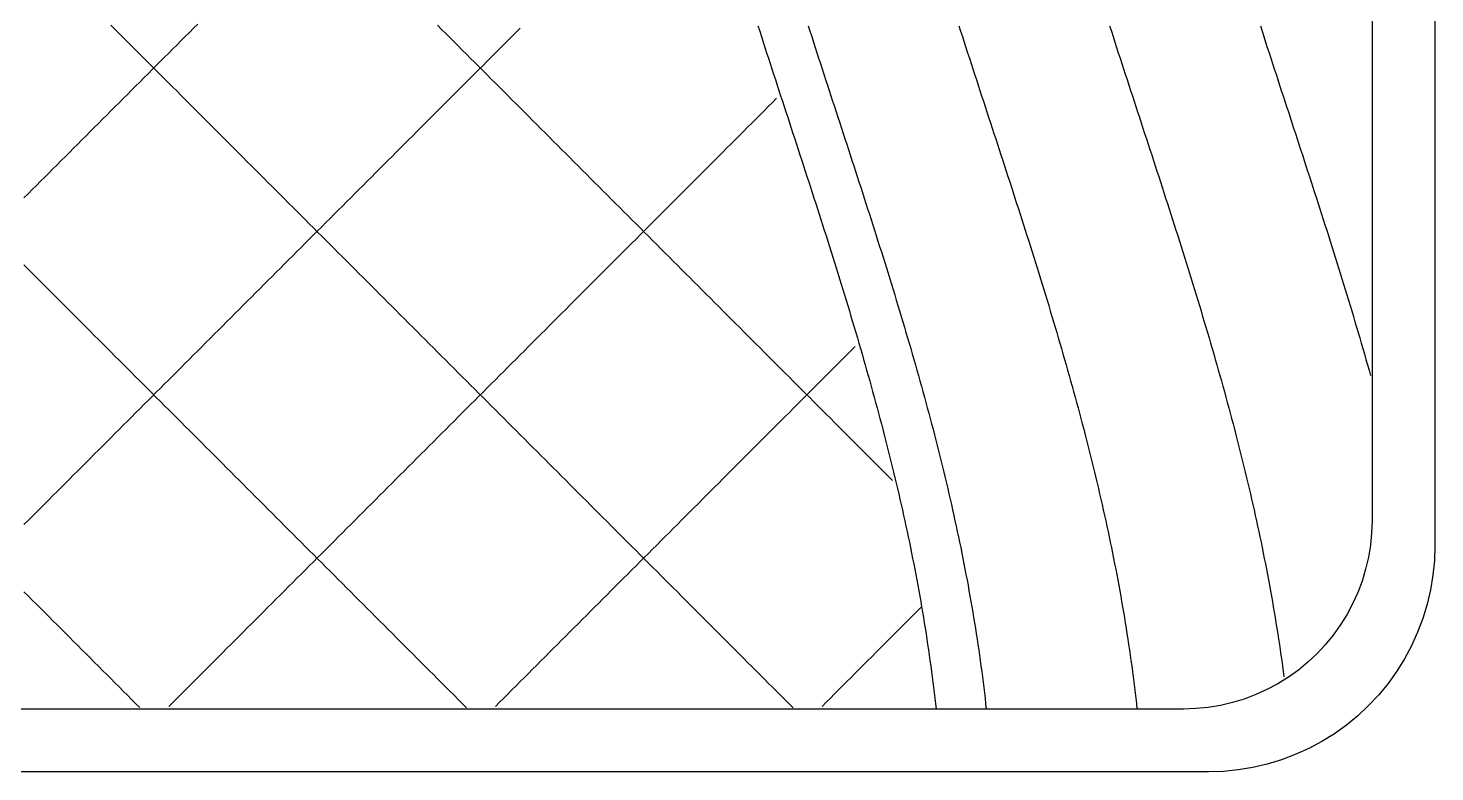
# Model space of a CAD drawing. Header units: millimetres. Extents: x 8 to 232, y 8 to 232.
# Drawn here: x 120 to 232, y 8 to 67.2 of the extents above; entities that cross this region are included whole.
import ezdxf

# ---------------------------------------------------------------- set-up
doc = ezdxf.new("R2010")
doc.units = ezdxf.units.MM
doc.layers.add('STUDY_GUIDES', color=7, linetype='Continuous')

msp = doc.modelspace()

# ---------------------------------------------------------------- linework, layer by layer
at = {"layer": 'STUDY_GUIDES'}
for points in [[(232, 214), (232, 26), (231.9615, 24.8227), (231.846, 23.6505), (231.6541, 22.4884), (231.3867, 21.3413), (231.0447, 20.2141), (230.6298, 19.1117), (230.1437, 18.0388), (229.5885, 17), (228.9665, 15.9997), (228.2804, 15.0423), (227.5331, 14.1318), (226.7279, 13.2721), (225.8682, 12.4669), (224.9577, 11.7196), (224.0003, 11.0335), (223, 10.4115), (221.9612, 9.8563), (220.8883, 9.3702), (219.7859, 8.9553), (218.6587, 8.6133), (217.5116, 8.3459), (216.3495, 8.154), (215.1773, 8.0385), (214, 8), (26, 8)], [(227, 212), (227, 28), (226.9679, 27.019), (226.8717, 26.0421), (226.7118, 25.0736), (226.4889, 24.1177), (226.204, 23.1784), (225.8582, 22.2597), (225.4531, 21.3657), (224.9904, 20.5), (224.472, 19.6664), (223.9003, 18.8686), (223.2776, 18.1098), (222.6066, 17.3934), (221.8902, 16.7224), (221.1314, 16.0997), (220.3336, 15.528), (219.5, 15.0096), (218.6343, 14.5469), (217.7403, 14.1418), (216.8216, 13.796), (215.8823, 13.5111), (214.9264, 13.2882), (213.9579, 13.1283), (212.981, 13.0321), (212, 13), (28, 13)], [(119.6708, 53.6708), (120, 54), (120.3292, 54.3292), (120.6585, 54.6585), (120.9877, 54.9877), (121.3169, 55.3169), (121.6462, 55.6462), (121.9754, 55.9754), (122.3046, 56.3046), (122.6338, 56.6338), (122.9631, 56.9631), (123.2923, 57.2923), (123.6215, 57.6215), (123.9508, 57.9508), (124.28, 58.28), (124.6092, 58.6092), (124.9385, 58.9385), (125.2677, 59.2677), (125.5969, 59.5969), (125.9262, 59.9262), (126.2554, 60.2554), (126.5846, 60.5846), (126.9138, 60.9138), (127.2431, 61.2431), (127.5723, 61.5723), (127.9015, 61.9015), (128.2308, 62.2308), (128.56, 62.56), (128.8892, 62.8892), (129.2185, 63.2185), (129.5477, 63.5477), (129.8769, 63.8769), (130.2062, 64.2062), (130.5354, 64.5354), (130.8646, 64.8646), (131.1938, 65.1938), (131.5231, 65.5231), (131.8523, 65.8523), (132.1815, 66.1815), (132.5108, 66.5108), (132.84, 66.84), (133.1692, 67.1692), (133.4985, 67.4985)], [(126.5846, 67.4154), (126.9138, 67.0862), (127.2431, 66.7569), (127.5723, 66.4277), (127.9015, 66.0985), (128.2308, 65.7692), (128.56, 65.44), (128.8892, 65.1108), (129.2185, 64.7815), (129.5477, 64.4523), (129.8769, 64.1231), (130.2062, 63.7938), (130.5354, 63.4646), (130.8646, 63.1354), (131.1938, 62.8062), (131.5231, 62.4769), (131.8523, 62.1477), (132.1815, 61.8185), (132.5108, 61.4892), (132.84, 61.16), (133.1692, 60.8308), (133.4985, 60.5015), (133.8277, 60.1723), (134.1569, 59.8431), (134.4862, 59.5138), (134.8154, 59.1846), (135.1446, 58.8554), (135.4738, 58.5262), (135.8031, 58.1969), (136.1323, 57.8677), (136.4615, 57.5385), (136.7908, 57.2092), (137.12, 56.88), (137.4492, 56.5508), (137.7785, 56.2215), (138.1077, 55.8923), (138.4369, 55.5631), (138.7662, 55.2338), (139.0954, 54.9046), (139.4246, 54.5754), (139.7538, 54.2462), (140.0831, 53.9169), (140.4123, 53.5877), (140.7415, 53.2585), (141.0708, 52.9292), (141.4, 52.6), (141.7292, 52.2708), (142.0585, 51.9415), (142.3877, 51.6123), (142.7169, 51.2831), (143.0462, 50.9538), (143.3754, 50.6246), (143.7046, 50.2954), (144.0338, 49.9662), (144.3631, 49.6369), (144.6923, 49.3077), (145.0215, 48.9785), (145.3508, 48.6492), (145.68, 48.32), (146.0092, 47.9908), (146.3385, 47.6615), (146.6677, 47.3323), (146.9969, 47.0031), (147.3262, 46.6738), (147.6554, 46.3446), (147.9846, 46.0154), (148.3138, 45.6862), (148.6431, 45.3569), (148.9723, 45.0277), (149.3015, 44.6985), (149.6308, 44.3692), (149.96, 44.04), (150.2892, 43.7108), (150.6185, 43.3815), (150.9477, 43.0523), (151.2769, 42.7231), (151.6062, 42.3938), (151.9354, 42.0646), (152.2646, 41.7354), (152.5938, 41.4062), (152.9231, 41.0769), (153.2523, 40.7477), (153.5815, 40.4185), (153.9108, 40.0892), (154.24, 39.76), (154.5692, 39.4308), (154.8985, 39.1015), (155.2277, 38.7723), (155.5569, 38.4431), (155.8862, 38.1138), (156.2154, 37.7846), (156.5446, 37.4554), (156.8738, 37.1262), (157.2031, 36.7969), (157.5323, 36.4677), (157.8615, 36.1385), (158.1908, 35.8092), (158.52, 35.48), (158.8492, 35.1508), (159.1785, 34.8215), (159.5077, 34.4923), (159.8369, 34.1631), (160.1662, 33.8338), (160.4954, 33.5046), (160.8246, 33.1754), (161.1538, 32.8462), (161.4831, 32.5169), (161.8123, 32.1877), (162.1415, 31.8585), (162.4708, 31.5292), (162.8, 31.2), (163.1292, 30.8708), (163.4585, 30.5415), (163.7877, 30.2123), (164.1169, 29.8831), (164.4462, 29.5538), (164.7754, 29.2246), (165.1046, 28.8954), (165.4338, 28.5662), (165.7631, 28.2369), (166.0923, 27.9077), (166.4215, 27.5785), (166.7508, 27.2492), (167.08, 26.92), (167.4092, 26.5908), (167.7385, 26.2615), (168.0677, 25.9323), (168.3969, 25.6031), (168.7262, 25.2738), (169.0554, 24.9446), (169.3846, 24.6154), (169.7138, 24.2862), (170.0431, 23.9569), (170.3723, 23.6277), (170.7015, 23.2985), (171.0308, 22.9692), (171.36, 22.64), (171.6892, 22.3108), (172.0185, 21.9815), (172.3477, 21.6523), (172.6769, 21.3231), (173.0062, 20.9938), (173.3354, 20.6646), (173.6646, 20.3354), (173.9938, 20.0062), (174.3231, 19.6769), (174.6523, 19.3477), (174.9815, 19.0185), (175.3108, 18.6892), (175.64, 18.36), (175.9692, 18.0308), (176.2985, 17.7015), (176.6277, 17.3723), (176.9569, 17.0431), (177.2862, 16.7138), (177.6154, 16.3846), (177.9446, 16.0554), (178.2738, 15.7262), (178.6031, 15.3969), (178.9323, 15.0677), (179.2615, 14.7385), (179.5908, 14.4092), (179.92, 14.08), (180.2492, 13.7508), (180.5785, 13.4215), (180.9077, 13.0923)], [(152.5938, 67.4062), (152.9231, 67.0769), (153.2523, 66.7477), (153.5815, 66.4185), (153.9108, 66.0892), (154.24, 65.76), (154.5692, 65.4308), (154.8985, 65.1015), (155.2277, 64.7723), (155.5569, 64.4431), (155.8862, 64.1138), (156.2154, 63.7846), (156.5446, 63.4554), (156.8738, 63.1262), (157.2031, 62.7969), (157.5323, 62.4677), (157.8615, 62.1385), (158.1908, 61.8092), (158.52, 61.48), (158.8492, 61.1508), (159.1785, 60.8215), (159.5077, 60.4923), (159.8369, 60.1631), (160.1662, 59.8338), (160.4954, 59.5046), (160.8246, 59.1754), (161.1538, 58.8462), (161.4831, 58.5169), (161.8123, 58.1877), (162.1415, 57.8585), (162.4708, 57.5292), (162.8, 57.2), (163.1292, 56.8708), (163.4585, 56.5415), (163.7877, 56.2123), (164.1169, 55.8831), (164.4462, 55.5538), (164.7754, 55.2246), (165.1046, 54.8954), (165.4338, 54.5662), (165.7631, 54.2369), (166.0923, 53.9077), (166.4215, 53.5785), (166.7508, 53.2492), (167.08, 52.92), (167.4092, 52.5908), (167.7385, 52.2615), (168.0677, 51.9323), (168.3969, 51.6031), (168.7262, 51.2738), (169.0554, 50.9446), (169.3846, 50.6154), (169.7138, 50.2862), (170.0431, 49.9569), (170.3723, 49.6277), (170.7015, 49.2985), (171.0308, 48.9692), (171.36, 48.64), (171.6892, 48.3108), (172.0185, 47.9815), (172.3477, 47.6523), (172.6769, 47.3231), (173.0062, 46.9938), (173.3354, 46.6646), (173.6646, 46.3354), (173.9938, 46.0062), (174.3231, 45.6769), (174.6523, 45.3477), (174.9815, 45.0185), (175.3108, 44.6892), (175.64, 44.36), (175.9692, 44.0308), (176.2985, 43.7015), (176.6277, 43.3723), (176.9569, 43.0431), (177.2862, 42.7138), (177.6154, 42.3846), (177.9446, 42.0554), (178.2738, 41.7262), (178.6031, 41.3969), (178.9323, 41.0677), (179.2615, 40.7385), (179.5908, 40.4092), (179.92, 40.08), (180.2492, 39.7508), (180.5785, 39.4215), (180.9077, 39.0923), (181.2369, 38.7631), (181.5662, 38.4338), (181.8954, 38.1046), (182.2246, 37.7754), (182.5538, 37.4462), (182.8831, 37.1169), (183.2123, 36.7877), (183.5415, 36.4585), (183.8708, 36.1292), (184.2, 35.8), (184.5292, 35.4708), (184.8585, 35.1415), (185.1877, 34.8123), (185.5169, 34.4831), (185.8462, 34.1538), (186.1754, 33.8246), (186.5046, 33.4954), (186.8338, 33.1662), (187.1631, 32.8369), (187.4923, 32.5077), (187.8215, 32.1785), (188.1508, 31.8492), (188.48, 31.52), (188.8092, 31.1908)], [(178.1076, 67.356), (178.2452, 66.928), (178.3831, 66.5), (178.5213, 66.072), (178.6597, 65.644), (178.7984, 65.216), (178.9372, 64.788), (179.0763, 64.36), (179.2155, 63.932), (179.3549, 63.504), (179.4945, 63.076), (179.6341, 62.648), (179.7739, 62.22), (179.9138, 61.792), (180.0537, 61.364), (180.1937, 60.936), (180.3338, 60.508), (180.4738, 60.08), (180.6139, 59.652), (180.7539, 59.224), (180.8939, 58.796), (181.0339, 58.368), (181.1738, 57.94), (181.3136, 57.512), (181.4533, 57.084), (181.5929, 56.656), (181.7324, 56.228), (181.8717, 55.8), (182.0108, 55.372), (182.1497, 54.944), (182.2885, 54.516), (182.427, 54.088), (182.5652, 53.66), (182.7033, 53.232), (182.841, 52.804), (182.9784, 52.376), (183.1155, 51.948), (183.2523, 51.52), (183.3888, 51.092), (183.5249, 50.664), (183.6606, 50.236), (183.7959, 49.808), (183.9308, 49.38), (184.0653, 48.952), (184.1993, 48.524), (184.3328, 48.096), (184.4659, 47.668), (184.5985, 47.24), (184.7305, 46.812), (184.8621, 46.384), (184.993, 45.956), (185.1235, 45.528), (185.2533, 45.1), (185.3825, 44.672), (185.5112, 44.244), (185.6392, 43.816), (185.7665, 43.388), (185.8932, 42.96), (186.0192, 42.532), (186.1445, 42.104), (186.2691, 41.676), (186.393, 41.248), (186.5162, 40.82), (186.6386, 40.392), (186.7602, 39.964), (186.881, 39.536), (187.0011, 39.108), (187.1203, 38.68), (187.2387, 38.252), (187.3562, 37.824), (187.4729, 37.396), (187.5887, 36.968), (187.7036, 36.54), (187.8176, 36.112), (187.9307, 35.684), (188.0429, 35.256), (188.1541, 34.828), (188.2643, 34.4), (188.3736, 33.972), (188.4819, 33.544), (188.5892, 33.116), (188.6955, 32.688), (188.8007, 32.26), (188.9049, 31.832), (189.0081, 31.404), (189.1101, 30.976), (189.2111, 30.548), (189.311, 30.12), (189.4098, 29.692), (189.5075, 29.264), (189.604, 28.836), (189.6994, 28.408), (189.7937, 27.98), (189.8868, 27.552), (189.9787, 27.124), (190.0694, 26.696), (190.1589, 26.268), (190.2472, 25.84), (190.3343, 25.412), (190.4201, 24.984), (190.5047, 24.556), (190.588, 24.128), (190.6701, 23.7), (190.7509, 23.272), (190.8304, 22.844), (190.9086, 22.416), (190.9855, 21.988), (191.0611, 21.56), (191.1354, 21.132), (191.2083, 20.704), (191.2799, 20.276), (191.3501, 19.848), (191.419, 19.42), (191.4865, 18.992), (191.5526, 18.564), (191.6173, 18.136), (191.6806, 17.708), (191.7426, 17.28), (191.8031, 16.852), (191.8622, 16.424), (191.9199, 15.996), (191.9761, 15.568), (192.0309, 15.14), (192.0842, 14.712), (192.1361, 14.284), (192.1866, 13.856), (192.2355, 13.428), (192.283, 13)], [(182.1076, 67.356), (182.2452, 66.928), (182.3831, 66.5), (182.5213, 66.072), (182.6597, 65.644), (182.7984, 65.216), (182.9372, 64.788), (183.0763, 64.36), (183.2155, 63.932), (183.3549, 63.504), (183.4945, 63.076), (183.6341, 62.648), (183.7739, 62.22), (183.9138, 61.792), (184.0537, 61.364), (184.1937, 60.936), (184.3338, 60.508), (184.4738, 60.08), (184.6139, 59.652), (184.7539, 59.224), (184.8939, 58.796), (185.0339, 58.368), (185.1738, 57.94), (185.3136, 57.512), (185.4533, 57.084), (185.5929, 56.656), (185.7324, 56.228), (185.8717, 55.8), (186.0108, 55.372), (186.1497, 54.944), (186.2885, 54.516), (186.427, 54.088), (186.5652, 53.66), (186.7033, 53.232), (186.841, 52.804), (186.9784, 52.376), (187.1155, 51.948), (187.2523, 51.52), (187.3888, 51.092), (187.5249, 50.664), (187.6606, 50.236), (187.7959, 49.808), (187.9308, 49.38), (188.0653, 48.952), (188.1993, 48.524), (188.3328, 48.096), (188.4659, 47.668), (188.5985, 47.24), (188.7305, 46.812), (188.8621, 46.384), (188.993, 45.956), (189.1235, 45.528), (189.2533, 45.1), (189.3825, 44.672), (189.5112, 44.244), (189.6392, 43.816), (189.7665, 43.388), (189.8932, 42.96), (190.0192, 42.532), (190.1445, 42.104), (190.2691, 41.676), (190.393, 41.248), (190.5162, 40.82), (190.6386, 40.392), (190.7602, 39.964), (190.881, 39.536), (191.0011, 39.108), (191.1203, 38.68), (191.2387, 38.252), (191.3562, 37.824), (191.4729, 37.396), (191.5887, 36.968), (191.7036, 36.54), (191.8176, 36.112), (191.9307, 35.684), (192.0429, 35.256), (192.1541, 34.828), (192.2643, 34.4), (192.3736, 33.972), (192.4819, 33.544), (192.5892, 33.116), (192.6955, 32.688), (192.8007, 32.26), (192.9049, 31.832), (193.0081, 31.404), (193.1101, 30.976), (193.2111, 30.548), (193.311, 30.12), (193.4098, 29.692), (193.5075, 29.264), (193.604, 28.836), (193.6994, 28.408), (193.7937, 27.98), (193.8868, 27.552), (193.9787, 27.124), (194.0694, 26.696), (194.1589, 26.268), (194.2472, 25.84), (194.3343, 25.412), (194.4201, 24.984), (194.5047, 24.556), (194.588, 24.128), (194.6701, 23.7), (194.7509, 23.272), (194.8304, 22.844), (194.9086, 22.416), (194.9855, 21.988), (195.0611, 21.56), (195.1354, 21.132), (195.2083, 20.704), (195.2799, 20.276), (195.3501, 19.848), (195.419, 19.42), (195.4865, 18.992), (195.5526, 18.564), (195.6173, 18.136), (195.6806, 17.708), (195.7426, 17.28), (195.8031, 16.852), (195.8622, 16.424), (195.9199, 15.996), (195.9761, 15.568), (196.0309, 15.14), (196.0842, 14.712), (196.1361, 14.284), (196.1866, 13.856), (196.2355, 13.428), (196.283, 13)], [(194.1076, 67.356), (194.2452, 66.928), (194.3831, 66.5), (194.5213, 66.072), (194.6597, 65.644), (194.7984, 65.216), (194.9372, 64.788), (195.0763, 64.36), (195.2155, 63.932), (195.3549, 63.504), (195.4945, 63.076), (195.6341, 62.648), (195.7739, 62.22), (195.9138, 61.792), (196.0537, 61.364), (196.1937, 60.936), (196.3338, 60.508), (196.4738, 60.08), (196.6139, 59.652), (196.7539, 59.224), (196.8939, 58.796), (197.0339, 58.368), (197.1738, 57.94), (197.3136, 57.512), (197.4533, 57.084), (197.5929, 56.656), (197.7324, 56.228), (197.8717, 55.8), (198.0108, 55.372), (198.1497, 54.944), (198.2885, 54.516), (198.427, 54.088), (198.5652, 53.66), (198.7033, 53.232), (198.841, 52.804), (198.9784, 52.376), (199.1155, 51.948), (199.2523, 51.52), (199.3888, 51.092), (199.5249, 50.664), (199.6606, 50.236), (199.7959, 49.808), (199.9308, 49.38), (200.0653, 48.952), (200.1993, 48.524), (200.3328, 48.096), (200.4659, 47.668), (200.5985, 47.24), (200.7305, 46.812), (200.8621, 46.384), (200.993, 45.956), (201.1235, 45.528), (201.2533, 45.1), (201.3825, 44.672), (201.5112, 44.244), (201.6392, 43.816), (201.7665, 43.388), (201.8932, 42.96), (202.0192, 42.532), (202.1445, 42.104), (202.2691, 41.676), (202.393, 41.248), (202.5162, 40.82), (202.6386, 40.392), (202.7602, 39.964), (202.881, 39.536), (203.0011, 39.108), (203.1203, 38.68), (203.2387, 38.252), (203.3562, 37.824), (203.4729, 37.396), (203.5887, 36.968), (203.7036, 36.54), (203.8176, 36.112), (203.9307, 35.684), (204.0429, 35.256), (204.1541, 34.828), (204.2643, 34.4), (204.3736, 33.972), (204.4819, 33.544), (204.5892, 33.116), (204.6955, 32.688), (204.8007, 32.26), (204.9049, 31.832), (205.0081, 31.404), (205.1101, 30.976), (205.2111, 30.548), (205.311, 30.12), (205.4098, 29.692), (205.5075, 29.264), (205.604, 28.836), (205.6994, 28.408), (205.7937, 27.98), (205.8868, 27.552), (205.9787, 27.124), (206.0694, 26.696), (206.1589, 26.268), (206.2472, 25.84), (206.3343, 25.412), (206.4201, 24.984), (206.5047, 24.556), (206.588, 24.128), (206.6701, 23.7), (206.7509, 23.272), (206.8304, 22.844), (206.9086, 22.416), (206.9855, 21.988), (207.0611, 21.56), (207.1354, 21.132), (207.2083, 20.704), (207.2799, 20.276), (207.3501, 19.848), (207.419, 19.42), (207.4865, 18.992), (207.5526, 18.564), (207.6173, 18.136), (207.6806, 17.708), (207.7426, 17.28), (207.8031, 16.852), (207.8622, 16.424), (207.9199, 15.996), (207.9761, 15.568), (208.0309, 15.14), (208.0842, 14.712), (208.1361, 14.284), (208.1866, 13.856), (208.2355, 13.428), (208.283, 13)], [(206.1076, 67.356), (206.2452, 66.928), (206.3831, 66.5), (206.5213, 66.072), (206.6597, 65.644), (206.7984, 65.216), (206.9372, 64.788), (207.0763, 64.36), (207.2155, 63.932), (207.3549, 63.504), (207.4945, 63.076), (207.6341, 62.648), (207.7739, 62.22), (207.9138, 61.792), (208.0537, 61.364), (208.1937, 60.936), (208.3338, 60.508), (208.4738, 60.08), (208.6139, 59.652), (208.7539, 59.224), (208.8939, 58.796), (209.0339, 58.368), (209.1738, 57.94), (209.3136, 57.512), (209.4533, 57.084), (209.5929, 56.656), (209.7324, 56.228), (209.8717, 55.8), (210.0108, 55.372), (210.1497, 54.944), (210.2885, 54.516), (210.427, 54.088), (210.5652, 53.66), (210.7033, 53.232), (210.841, 52.804), (210.9784, 52.376), (211.1155, 51.948), (211.2523, 51.52), (211.3888, 51.092), (211.5249, 50.664), (211.6606, 50.236), (211.7959, 49.808), (211.9308, 49.38), (212.0653, 48.952), (212.1993, 48.524), (212.3328, 48.096), (212.4659, 47.668), (212.5985, 47.24), (212.7305, 46.812), (212.8621, 46.384), (212.993, 45.956), (213.1235, 45.528), (213.2533, 45.1), (213.3825, 44.672), (213.5112, 44.244), (213.6392, 43.816), (213.7665, 43.388), (213.8932, 42.96), (214.0192, 42.532), (214.1445, 42.104), (214.2691, 41.676), (214.393, 41.248), (214.5162, 40.82), (214.6386, 40.392), (214.7602, 39.964), (214.881, 39.536), (215.0011, 39.108), (215.1203, 38.68), (215.2387, 38.252), (215.3562, 37.824), (215.4729, 37.396), (215.5887, 36.968), (215.7036, 36.54), (215.8176, 36.112), (215.9307, 35.684), (216.0429, 35.256), (216.1541, 34.828), (216.2643, 34.4), (216.3736, 33.972), (216.4819, 33.544), (216.5892, 33.116), (216.6955, 32.688), (216.8007, 32.26), (216.9049, 31.832), (217.0081, 31.404), (217.1101, 30.976), (217.2111, 30.548), (217.311, 30.12), (217.4098, 29.692), (217.5075, 29.264), (217.604, 28.836), (217.6994, 28.408), (217.7937, 27.98), (217.8868, 27.552), (217.9787, 27.124), (218.0694, 26.696), (218.1589, 26.268), (218.2472, 25.84), (218.3343, 25.412), (218.4201, 24.984), (218.5047, 24.556), (218.588, 24.128), (218.6701, 23.7), (218.7509, 23.272), (218.8304, 22.844), (218.9086, 22.416), (218.9855, 21.988), (219.0611, 21.56), (219.1354, 21.132), (219.2083, 20.704), (219.2799, 20.276), (219.3501, 19.848), (219.419, 19.42), (219.4865, 18.992), (219.5526, 18.564), (219.6173, 18.136), (219.6806, 17.708), (219.7426, 17.28), (219.8031, 16.852), (219.8622, 16.424), (219.9199, 15.996), (219.9761, 15.568)], [(218.1076, 67.356), (218.2452, 66.928), (218.3831, 66.5), (218.5213, 66.072), (218.6597, 65.644), (218.7984, 65.216), (218.9372, 64.788), (219.0763, 64.36), (219.2155, 63.932), (219.3549, 63.504), (219.4945, 63.076), (219.6341, 62.648), (219.7739, 62.22), (219.9138, 61.792), (220.0537, 61.364), (220.1937, 60.936), (220.3338, 60.508), (220.4738, 60.08), (220.6139, 59.652), (220.7539, 59.224), (220.8939, 58.796), (221.0339, 58.368), (221.1738, 57.94), (221.3136, 57.512), (221.4533, 57.084), (221.5929, 56.656), (221.7324, 56.228), (221.8717, 55.8), (222.0108, 55.372), (222.1497, 54.944), (222.2885, 54.516), (222.427, 54.088), (222.5652, 53.66), (222.7033, 53.232), (222.841, 52.804), (222.9784, 52.376), (223.1155, 51.948), (223.2523, 51.52), (223.3888, 51.092), (223.5249, 50.664), (223.6606, 50.236), (223.7959, 49.808), (223.9308, 49.38), (224.0653, 48.952), (224.1993, 48.524), (224.3328, 48.096), (224.4659, 47.668), (224.5985, 47.24), (224.7305, 46.812), (224.8621, 46.384), (224.993, 45.956), (225.1235, 45.528), (225.2533, 45.1), (225.3825, 44.672), (225.5112, 44.244), (225.6392, 43.816), (225.7665, 43.388), (225.8932, 42.96), (226.0192, 42.532), (226.1445, 42.104), (226.2691, 41.676), (226.393, 41.248), (226.5162, 40.82), (226.6386, 40.392), (226.7602, 39.964), (226.881, 39.536)], [(119.6708, 27.6708), (120, 28), (120.3292, 28.3292), (120.6585, 28.6585), (120.9877, 28.9877), (121.3169, 29.3169), (121.6462, 29.6462), (121.9754, 29.9754), (122.3046, 30.3046), (122.6338, 30.6338), (122.9631, 30.9631), (123.2923, 31.2923), (123.6215, 31.6215), (123.9508, 31.9508), (124.28, 32.28), (124.6092, 32.6092), (124.9385, 32.9385), (125.2677, 33.2677), (125.5969, 33.5969), (125.9262, 33.9262), (126.2554, 34.2554), (126.5846, 34.5846), (126.9138, 34.9138), (127.2431, 35.2431), (127.5723, 35.5723), (127.9015, 35.9015), (128.2308, 36.2308), (128.56, 36.56), (128.8892, 36.8892), (129.2185, 37.2185), (129.5477, 37.5477), (129.8769, 37.8769), (130.2062, 38.2062), (130.5354, 38.5354), (130.8646, 38.8646), (131.1938, 39.1938), (131.5231, 39.5231), (131.8523, 39.8523), (132.1815, 40.1815), (132.5108, 40.5108), (132.84, 40.84), (133.1692, 41.1692), (133.4985, 41.4985), (133.8277, 41.8277), (134.1569, 42.1569), (134.4862, 42.4862), (134.8154, 42.8154), (135.1446, 43.1446), (135.4738, 43.4738), (135.8031, 43.8031), (136.1323, 44.1323), (136.4615, 44.4615), (136.7908, 44.7908), (137.12, 45.12), (137.4492, 45.4492), (137.7785, 45.7785), (138.1077, 46.1077), (138.4369, 46.4369), (138.7662, 46.7662), (139.0954, 47.0954), (139.4246, 47.4246), (139.7538, 47.7538), (140.0831, 48.0831), (140.4123, 48.4123), (140.7415, 48.7415), (141.0708, 49.0708), (141.4, 49.4), (141.7292, 49.7292), (142.0585, 50.0585), (142.3877, 50.3877), (142.7169, 50.7169), (143.0462, 51.0462), (143.3754, 51.3754), (143.7046, 51.7046), (144.0338, 52.0338), (144.3631, 52.3631), (144.6923, 52.6923), (145.0215, 53.0215), (145.3508, 53.3508), (145.68, 53.68), (146.0092, 54.0092), (146.3385, 54.3385), (146.6677, 54.6677), (146.9969, 54.9969), (147.3262, 55.3262), (147.6554, 55.6554), (147.9846, 55.9846), (148.3138, 56.3138), (148.6431, 56.6431), (148.9723, 56.9723), (149.3015, 57.3015), (149.6308, 57.6308), (149.96, 57.96), (150.2892, 58.2892), (150.6185, 58.6185), (150.9477, 58.9477), (151.2769, 59.2769), (151.6062, 59.6062), (151.9354, 59.9354), (152.2646, 60.2646), (152.5938, 60.5938), (152.9231, 60.9231), (153.2523, 61.2523), (153.5815, 61.5815), (153.9108, 61.9108), (154.24, 62.24), (154.5692, 62.5692), (154.8985, 62.8985), (155.2277, 63.2277), (155.5569, 63.5569), (155.8862, 63.8862), (156.2154, 64.2154), (156.5446, 64.5446), (156.8738, 64.8738), (157.2031, 65.2031), (157.5323, 65.5323), (157.8615, 65.8615), (158.1908, 66.1908), (158.52, 66.52), (158.8492, 66.8492), (159.1785, 67.1785)], [(131.1938, 13.1938), (131.5231, 13.5231), (131.8523, 13.8523), (132.1815, 14.1815), (132.5108, 14.5108), (132.84, 14.84), (133.1692, 15.1692), (133.4985, 15.4985), (133.8277, 15.8277), (134.1569, 16.1569), (134.4862, 16.4862), (134.8154, 16.8154), (135.1446, 17.1446), (135.4738, 17.4738), (135.8031, 17.8031), (136.1323, 18.1323), (136.4615, 18.4615), (136.7908, 18.7908), (137.12, 19.12), (137.4492, 19.4492), (137.7785, 19.7785), (138.1077, 20.1077), (138.4369, 20.4369), (138.7662, 20.7662), (139.0954, 21.0954), (139.4246, 21.4246), (139.7538, 21.7538), (140.0831, 22.0831), (140.4123, 22.4123), (140.7415, 22.7415), (141.0708, 23.0708), (141.4, 23.4), (141.7292, 23.7292), (142.0585, 24.0585), (142.3877, 24.3877), (142.7169, 24.7169), (143.0462, 25.0462), (143.3754, 25.3754), (143.7046, 25.7046), (144.0338, 26.0338), (144.3631, 26.3631), (144.6923, 26.6923), (145.0215, 27.0215), (145.3508, 27.3508), (145.68, 27.68), (146.0092, 28.0092), (146.3385, 28.3385), (146.6677, 28.6677), (146.9969, 28.9969), (147.3262, 29.3262), (147.6554, 29.6554), (147.9846, 29.9846), (148.3138, 30.3138), (148.6431, 30.6431), (148.9723, 30.9723), (149.3015, 31.3015), (149.6308, 31.6308), (149.96, 31.96), (150.2892, 32.2892), (150.6185, 32.6185), (150.9477, 32.9477), (151.2769, 33.2769), (151.6062, 33.6062), (151.9354, 33.9354), (152.2646, 34.2646), (152.5938, 34.5938), (152.9231, 34.9231), (153.2523, 35.2523), (153.5815, 35.5815), (153.9108, 35.9108), (154.24, 36.24), (154.5692, 36.5692), (154.8985, 36.8985), (155.2277, 37.2277), (155.5569, 37.5569), (155.8862, 37.8862), (156.2154, 38.2154), (156.5446, 38.5446), (156.8738, 38.8738), (157.2031, 39.2031), (157.5323, 39.5323), (157.8615, 39.8615), (158.1908, 40.1908), (158.52, 40.52), (158.8492, 40.8492), (159.1785, 41.1785), (159.5077, 41.5077), (159.8369, 41.8369), (160.1662, 42.1662), (160.4954, 42.4954), (160.8246, 42.8246), (161.1538, 43.1538), (161.4831, 43.4831), (161.8123, 43.8123), (162.1415, 44.1415), (162.4708, 44.4708), (162.8, 44.8), (163.1292, 45.1292), (163.4585, 45.4585), (163.7877, 45.7877), (164.1169, 46.1169), (164.4462, 46.4462), (164.7754, 46.7754), (165.1046, 47.1046), (165.4338, 47.4338), (165.7631, 47.7631), (166.0923, 48.0923), (166.4215, 48.4215), (166.7508, 48.7508), (167.08, 49.08), (167.4092, 49.4092), (167.7385, 49.7385), (168.0677, 50.0677), (168.3969, 50.3969), (168.7262, 50.7262), (169.0554, 51.0554), (169.3846, 51.3846), (169.7138, 51.7138), (170.0431, 52.0431), (170.3723, 52.3723), (170.7015, 52.7015), (171.0308, 53.0308), (171.36, 53.36), (171.6892, 53.6892), (172.0185, 54.0185), (172.3477, 54.3477), (172.6769, 54.6769), (173.0062, 55.0062), (173.3354, 55.3354), (173.6646, 55.6646), (173.9938, 55.9938), (174.3231, 56.3231), (174.6523, 56.6523), (174.9815, 56.9815), (175.3108, 57.3108), (175.64, 57.64), (175.9692, 57.9692), (176.2985, 58.2985), (176.6277, 58.6277), (176.9569, 58.9569), (177.2862, 59.2862), (177.6154, 59.6154), (177.9446, 59.9446), (178.2738, 60.2738), (178.6031, 60.6031), (178.9323, 60.9323), (179.2615, 61.2615), (179.5908, 61.5908)], [(119.6708, 48.3292), (120, 48), (120.3292, 47.6708), (120.6585, 47.3415), (120.9877, 47.0123), (121.3169, 46.6831), (121.6462, 46.3538), (121.9754, 46.0246), (122.3046, 45.6954), (122.6338, 45.3662), (122.9631, 45.0369), (123.2923, 44.7077), (123.6215, 44.3785), (123.9508, 44.0492), (124.28, 43.72), (124.6092, 43.3908), (124.9385, 43.0615), (125.2677, 42.7323), (125.5969, 42.4031), (125.9262, 42.0738), (126.2554, 41.7446), (126.5846, 41.4154), (126.9138, 41.0862), (127.2431, 40.7569), (127.5723, 40.4277), (127.9015, 40.0985), (128.2308, 39.7692), (128.56, 39.44), (128.8892, 39.1108), (129.2185, 38.7815), (129.5477, 38.4523), (129.8769, 38.1231), (130.2062, 37.7938), (130.5354, 37.4646), (130.8646, 37.1354), (131.1938, 36.8062), (131.5231, 36.4769), (131.8523, 36.1477), (132.1815, 35.8185), (132.5108, 35.4892), (132.84, 35.16), (133.1692, 34.8308), (133.4985, 34.5015), (133.8277, 34.1723), (134.1569, 33.8431), (134.4862, 33.5138), (134.8154, 33.1846), (135.1446, 32.8554), (135.4738, 32.5262), (135.8031, 32.1969), (136.1323, 31.8677), (136.4615, 31.5385), (136.7908, 31.2092), (137.12, 30.88), (137.4492, 30.5508), (137.7785, 30.2215), (138.1077, 29.8923), (138.4369, 29.5631), (138.7662, 29.2338), (139.0954, 28.9046), (139.4246, 28.5754), (139.7538, 28.2462), (140.0831, 27.9169), (140.4123, 27.5877), (140.7415, 27.2585), (141.0708, 26.9292), (141.4, 26.6), (141.7292, 26.2708), (142.0585, 25.9415), (142.3877, 25.6123), (142.7169, 25.2831), (143.0462, 24.9538), (143.3754, 24.6246), (143.7046, 24.2954), (144.0338, 23.9662), (144.3631, 23.6369), (144.6923, 23.3077), (145.0215, 22.9785), (145.3508, 22.6492), (145.68, 22.32), (146.0092, 21.9908), (146.3385, 21.6615), (146.6677, 21.3323), (146.9969, 21.0031), (147.3262, 20.6738), (147.6554, 20.3446), (147.9846, 20.0154), (148.3138, 19.6862), (148.6431, 19.3569), (148.9723, 19.0277), (149.3015, 18.6985), (149.6308, 18.3692), (149.96, 18.04), (150.2892, 17.7108), (150.6185, 17.3815), (150.9477, 17.0523), (151.2769, 16.7231), (151.6062, 16.3938), (151.9354, 16.0646), (152.2646, 15.7354), (152.5938, 15.4062), (152.9231, 15.0769), (153.2523, 14.7477), (153.5815, 14.4185), (153.9108, 14.0892), (154.24, 13.76), (154.5692, 13.4308), (154.8985, 13.1015)], [(157.2031, 13.2031), (157.5323, 13.5323), (157.8615, 13.8615), (158.1908, 14.1908), (158.52, 14.52), (158.8492, 14.8492), (159.1785, 15.1785), (159.5077, 15.5077), (159.8369, 15.8369), (160.1662, 16.1662), (160.4954, 16.4954), (160.8246, 16.8246), (161.1538, 17.1538), (161.4831, 17.4831), (161.8123, 17.8123), (162.1415, 18.1415), (162.4708, 18.4708), (162.8, 18.8), (163.1292, 19.1292), (163.4585, 19.4585), (163.7877, 19.7877), (164.1169, 20.1169), (164.4462, 20.4462), (164.7754, 20.7754), (165.1046, 21.1046), (165.4338, 21.4338), (165.7631, 21.7631), (166.0923, 22.0923), (166.4215, 22.4215), (166.7508, 22.7508), (167.08, 23.08), (167.4092, 23.4092), (167.7385, 23.7385), (168.0677, 24.0677), (168.3969, 24.3969), (168.7262, 24.7262), (169.0554, 25.0554), (169.3846, 25.3846), (169.7138, 25.7138), (170.0431, 26.0431), (170.3723, 26.3723), (170.7015, 26.7015), (171.0308, 27.0308), (171.36, 27.36), (171.6892, 27.6892), (172.0185, 28.0185), (172.3477, 28.3477), (172.6769, 28.6769), (173.0062, 29.0062), (173.3354, 29.3354), (173.6646, 29.6646), (173.9938, 29.9938), (174.3231, 30.3231), (174.6523, 30.6523), (174.9815, 30.9815), (175.3108, 31.3108), (175.64, 31.64), (175.9692, 31.9692), (176.2985, 32.2985), (176.6277, 32.6277), (176.9569, 32.9569), (177.2862, 33.2862), (177.6154, 33.6154), (177.9446, 33.9446), (178.2738, 34.2738), (178.6031, 34.6031), (178.9323, 34.9323), (179.2615, 35.2615), (179.5908, 35.5908), (179.92, 35.92), (180.2492, 36.2492), (180.5785, 36.5785), (180.9077, 36.9077), (181.2369, 37.2369), (181.5662, 37.5662), (181.8954, 37.8954), (182.2246, 38.2246), (182.5538, 38.5538), (182.8831, 38.8831), (183.2123, 39.2123), (183.5415, 39.5415), (183.8708, 39.8708), (184.2, 40.2), (184.5292, 40.5292), (184.8585, 40.8585), (185.1877, 41.1877), (185.5169, 41.5169), (185.8462, 41.8462)], [(119.6708, 22.3292), (120, 22), (120.3292, 21.6708), (120.6585, 21.3415), (120.9877, 21.0123), (121.3169, 20.6831), (121.6462, 20.3538), (121.9754, 20.0246), (122.3046, 19.6954), (122.6338, 19.3662), (122.9631, 19.0369), (123.2923, 18.7077), (123.6215, 18.3785), (123.9508, 18.0492), (124.28, 17.72), (124.6092, 17.3908), (124.9385, 17.0615), (125.2677, 16.7323), (125.5969, 16.4031), (125.9262, 16.0738), (126.2554, 15.7446), (126.5846, 15.4154), (126.9138, 15.0862), (127.2431, 14.7569), (127.5723, 14.4277), (127.9015, 14.0985), (128.2308, 13.7692), (128.56, 13.44), (128.8892, 13.1108)], [(183.2123, 13.2123), (183.5415, 13.5415), (183.8708, 13.8708), (184.2, 14.2), (184.5292, 14.5292), (184.8585, 14.8585), (185.1877, 15.1877), (185.5169, 15.5169), (185.8462, 15.8462), (186.1754, 16.1754), (186.5046, 16.5046), (186.8338, 16.8338), (187.1631, 17.1631), (187.4923, 17.4923), (187.8215, 17.8215), (188.1508, 18.1508), (188.48, 18.48), (188.8092, 18.8092), (189.1385, 19.1385), (189.4677, 19.4677), (189.7969, 19.7969), (190.1262, 20.1262), (190.4554, 20.4554), (190.7846, 20.7846), (191.1138, 21.1138)]]:
    msp.add_lwpolyline(points, dxfattribs=at)

doc.saveas('drawing.dxf')
